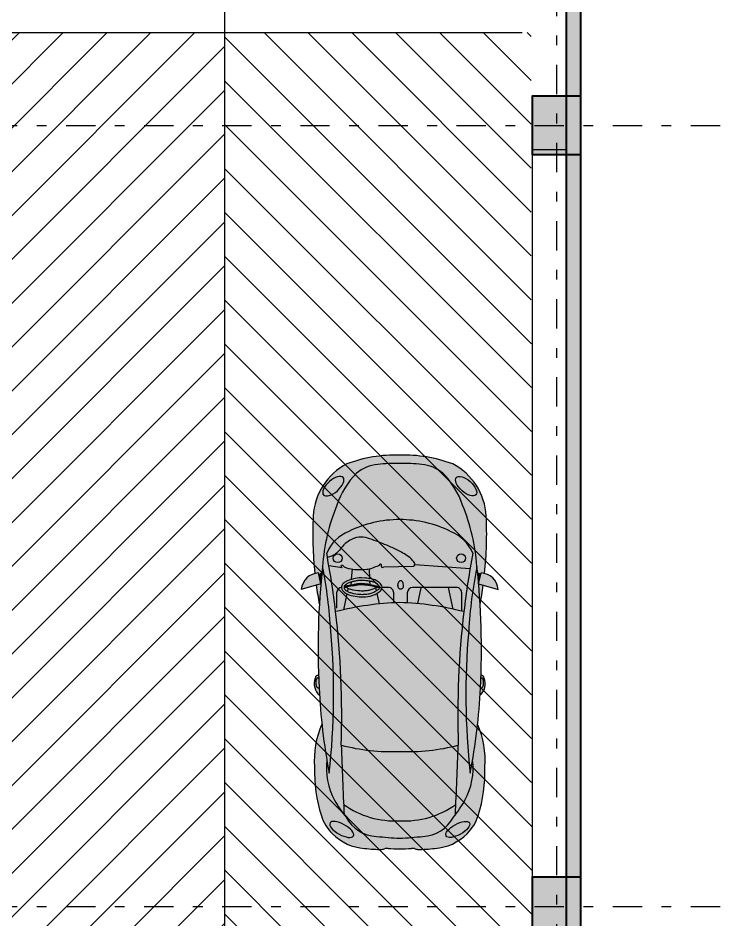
# Model space of a CAD drawing. Header units: millimetres. Extents: x 3781 to 4924, y 1639 to 1721.
# Drawn here: x 4258.55 to 4265.7, y 1686.17 to 1695.4 of the extents above; entities that cross this region are included whole.
import ezdxf

# ---------------------------------------------------------------- set-up
doc = ezdxf.new("R2010")
doc.units = ezdxf.units.MM
doc.linetypes.add('CENTER', pattern=[0.7, 0.3, -0.2, 0, -0.2])
for name, color, linetype in [('1amobla', 2, 'Continuous'), ('@F1', 1, 'Continuous'), ('_AUTOMOBILES', 1, 'Continuous'), ('_H-lleno', 255, 'Continuous'), ('AREA PARQUEO', 51, 'Continuous'), ('EJE-ESTRUCTURA', 1, 'CENTER'), ('HACHTCOLUMNA', 250, 'Continuous'), ('JCA_HATCH 254', 252, 'Continuous')]:
    doc.layers.add(name, color=color, linetype=linetype)
for name, color, linetype, lineweight in [('Estructura', 6, 'Continuous', 40), ('Muro', 4, 'Continuous', 40), ('Piso', 251, 'Continuous', 30), ('Vidrio', 2, 'Continuous', 30)]:
    doc.layers.add(name, color=color, linetype=linetype, lineweight=lineweight)

# ---------------------------------------------------------------- blocks, each defined once
blk = doc.blocks.new('WVG&%SOL')
at = {"layer": '_H-lleno'}
for points in [[(2.702086492993894, 2.045514725111289), (2.759095564346709, 1.842661534483658), (2.873100209020808, 1.867661469278831, 0.3767452663805549)], [(1.6803222246675, 1.861073917262842, 0.0032374094922651), (1.599861843043524, 1.856807194332604, -0.3022014224707749), (1.779676953235554, 1.90181265034335, -0.3823630885886254), (1.809888535686718, 1.866815864780351, 0.0041875893993844)], [(2.745677108597502, 1.890407910585405, 0.012661824760933), (2.54567545698874, 1.858263859191723, -0.0069095832483488), (2.759095564346705, 1.842661534483683)], [(4.01033382518363, 1.022757277062477, 0.0384341650213628), (3.999100788954208, 1.252076915600939, 0.165050937309413), (3.909238933606277, 1.470954274146369, 0.1160275156920058), (3.577873031346101, 1.675801034163352, 0.0795331153242121), (2.939400012368492, 1.824844700356659, -0.0349143717976877), (2.267012605504048, 1.739211841636542, -0.0502716917365008), (0.7936949487919014, 1.755679738234384, -0.0056037282013258), (0.9309326479255396, 1.780499668938676, 0.1564828559446172), (0.5116374171154014, 1.700255952337485, 0.0409944675196759), (0.3603930924722375, 1.60084469877935, -0.0027242034924582), (1.083324526110799, 1.630913886351663, 0.0376225017065737), (2.470532429844713, 1.689483845499822, 0.0156139737951068), (3.079153332555627, 1.781995288761659, -0.1952331394635058), (3.304473105559843, 1.551606081793259, -0.1149000738005668), (3.427297995927476, 1.022757277062084, -0.1149000738004035), (3.304473105559845, 0.4939084723316793, -0.1952331394635143), (3.079153332555618, 0.2635192653632726, 0.015613973795132), (2.470532429843723, 0.3560307086252319, 0.0376225017065218), (1.083324526111713, 0.4146006677732661, -0.0027242034924618), (0.3603930924722016, 0.4446698553456133, 0.0409944675196806), (0.5116374171153834, 0.3452586017874669, 0.156482855944626), (0.9309326479255418, 0.2650148851862605, -0.005603728201326001), (0.7936949487918983, 0.2898348158905533, -0.0502716917365034), (2.267012605504123, 0.3063027124883879, -0.0349143717976864), (2.939400012368538, 0.2206698537682641, 0.0795331153242067), (3.577873031346101, 0.3697135199615733, 0.1160275156920097), (3.909238933606283, 0.5745602799785705, 0.1650509373094237), (3.999100788954212, 0.7934376385240189, 0.0384341650213627)], [(2.939400012368531, 1.824844700356671, 0.040737158263194), (1.680322224667395, 1.861073917262839, 0.0359210650891952), (0.7936949487919434, 1.75567973823439, 0.0502716917365014), (2.267012605504104, 1.739211841636543, 0.0349143717976868)], [(2.267012605504123, 0.306302712488387, 0.0502716917365044), (0.7936949487918739, 0.2898348158905497, 0.0359210650891965), (1.68032222466736, 0.1844406368620959, 0.0407371582631928), (2.939400012368459, 0.2206698537682685, 0.034914371797682)], [(1.680322224726555, 0.184440636859341, -0.0032374094946405), (1.599861843043524, 0.1887073597923304, 0.3022014224708533), (1.7796769532356, 0.143701903781602, 0.3823630885881546), (1.809888535686718, 0.178698689344581, -0.0041875893974788), (1.680322224726434, 0.1844406368589815, 0.3706058346611895), (1.690465869189984, 0.159302323310371, 0.1335624853119722), (1.727488264576985, 0.151725056056458, 0.0823043625920961), (1.774323937635299, 0.1570735927313215, 0.7207659377336217), (1.775243965634355, 0.1780664092836914, -0.7207659377333254), (1.774323937635285, 0.1570735927313247, -0.0823043625920088), (1.727488264577024, 0.1517250560564605, -0.1314943697917713), (1.690989454332909, 0.1590407139474725, -0.3786291950438628)], [(2.759095564346703, 0.2028530196412506, -0.0069095832483483), (2.545675456988759, 0.1872506949332089, 0.0126618247609321), (2.745677108597502, 0.1551066435395296)], [(2.873100209020808, 0.1778530848461012), (2.759095564346709, 0.2028530196412777), (2.702086492993894, -1.709863549e-07, 0.3767452663805551)]]:
    blk.add_hatch(color=256, dxfattribs=at).paths.add_polyline_path(points)
h = blk.add_hatch(color=256, dxfattribs=at)
h.paths.add_polyline_path([(0.3505129329212845, 1.837546172725233, 0.1214502556362919), (0.1624329010585682, 1.722218220449743, 0.1826030026017416), (0.0106858345010308, 1.38904904355948, 0.0293254781624102), (-3.317855668e-07, 1.207514680959979, 0.0838081992157284), (0.0112782769610322, 1.175461784291215, -0.0151428676531554), (0.0107921703272201, 1.144340121078527, 0.0333295451190012), (0.0064113679945336, 1.022757277062477, 0.0333295451190097), (0.0107921703272201, 0.9011744330464044, -0.0151428676531547), (0.0112782769610322, 0.8700527698337165, 0.0838081992157297), (-3.317855674e-07, 0.8379998731649525, 0.0293254781624134), (0.0106858345010212, 0.6564655105654306, 0.1826030026017317), (0.1624329010585738, 0.3232963336751964, 0.1214502556362958), (0.3505129329212974, 0.2079683813997049, 0.0849601022361763), (0.8549116659440255, 0.1374900725882746, 0.1240377061407456), (1.301299646021325, 0.2137051133444468, -0.0150265645907047), (0.9309326479255376, 0.2650148851862602, -0.1564828559445989), (0.5116374171154475, 0.3452586017874479, -0.0481945616863861), (0.3356399395656161, 0.4645967411504069, -0.2593833747098837), (0.1345004660198451, 0.7817862878877859, -0.003945232364233), (0.1156428004971843, 1.022757277062487, -0.0039452323642322), (0.1345004660198445, 1.263728266237139, -0.2593833747098906), (0.335639939565617, 1.58091781297453, -0.0481945616863857), (0.5116374171154461, 1.700255952337485, -0.1564828559446), (0.9309326479255392, 1.780499668938676, -0.0150265645907046), (1.301299646021325, 1.831809440780489, 0.124037706140748), (0.8549116659440178, 1.908024481536668, 0.0849601022361774)])
edge = h.paths.add_edge_path(flags=16)
edge.add_ellipse((0.2078656255408473, 1.625952208879064), major_axis=(0.066841598158674, 0.1214668025330273), ratio=0.4059207576363911, start_angle=1.1368683772161603e-13, end_angle=360, ccw=False)
h.paths.add_polyline_path([(1.083324526110799, 1.630913886351663, 0.0376225017065737), (2.470532429844713, 1.689483845499822, 0.0156139737951068), (3.079153332555627, 1.781995288761659, -0.1952331394635058), (3.304473105559843, 1.551606081793259, -0.1149000738005668), (3.427297995927476, 1.022757277062084, -0.1149000738004035), (3.304473105559845, 0.4939084723316793, -0.1952331394635143), (3.079153332555618, 0.2635192653632726, 0.015613973795132), (2.470532429843723, 0.3560307086252319, 0.0376225017065218), (1.083324526111713, 0.4146006677732661, -0.0023211393229082), (0.4673339389503891, 0.4397244134786, -0.1692279362367376), (0.2976231289253435, 1.022757277062469, -0.1692279362367463), (0.4673339389504103, 1.605790140646365, -0.0023211393229047)])
h = blk.add_hatch(color=256, dxfattribs=at)
h.paths.add_polyline_path([(0.3505129329212845, 1.837546172725233, 0.1214502556362919), (0.1624329010585682, 1.722218220449743, 0.1826030026017416), (0.0106858345010308, 1.38904904355948, 0.0293254781624102), (-3.317855668e-07, 1.207514680959979, 0.0838081992157284), (0.0112782769610322, 1.175461784291215, -0.0151428676531554), (0.0107921703272201, 1.144340121078527, 0.0333295451190012), (0.0064113679945336, 1.022757277062477, 0.0333295451190097), (0.0107921703272201, 0.9011744330464044, -0.0151428676531547), (0.0112782769610322, 0.8700527698337165, 0.0838081992157297), (-3.317855674e-07, 0.8379998731649525, 0.0293254781624134), (0.0106858345010212, 0.6564655105654306, 0.1826030026017317), (0.1624329010585738, 0.3232963336751964, 0.1214502556362958), (0.3505129329212974, 0.2079683813997049, 0.0849601022361763), (0.8549116659440255, 0.1374900725882746, 0.1240377061407456), (1.301299646021325, 0.2137051133444468, -0.0150265645907047), (0.9309326479255376, 0.2650148851862602, -0.1564828559445989), (0.5116374171154475, 0.3452586017874479, -0.0481945616863861), (0.3356399395656161, 0.4645967411504069, -0.2593833747098837), (0.1345004660198451, 0.7817862878877859, -0.003945232364233), (0.1156428004971843, 1.022757277062487, -0.0039452323642322), (0.1345004660198445, 1.263728266237139, -0.2593833747098906), (0.335639939565617, 1.58091781297453, -0.0481945616863857), (0.5116374171154461, 1.700255952337485, -0.1564828559446), (0.9309326479255392, 1.780499668938676, -0.0150265645907046), (1.301299646021325, 1.831809440780489, 0.124037706140748), (0.8549116659440178, 1.908024481536668, 0.0849601022361774)])
edge = h.paths.add_edge_path(flags=16)
edge.add_ellipse((0.2078656255408473, 1.625952208879064), major_axis=(0.066841598158674, 0.1214668025330273), ratio=0.4059207576363911, start_angle=1.1368683772161603e-13, end_angle=360, ccw=False)
h.paths.add_polyline_path([(2.470532429834093, 1.689483845498569, -0.0376225017062656), (1.083324526111471, 1.630913886351675, 0.0721772550302114), (1.017326202358824, 1.022757277062469, 0.0721772550302122), (1.083324526111493, 0.4146006677732594, -0.0376225017062634), (2.470532429834034, 0.3560307086263741, 0.0558373516282017), (2.564884064109016, 1.022757277062392, 0.05583735162821401)])
h.paths.add_polyline_path([(2.768072608461951, 0.9886548465513972), (2.749277059202851, 0.9848957366995768, -1.500000000000025), (2.749277059202852, 1.041282384476877), (2.768072608461951, 1.037523274625058, -1)], flags=16)
edge = h.paths.add_edge_path()
edge.add_line((2.721536067137268, 0.8898108754323995), (2.721536067137268, 0.4327653729620524))
edge.add_arc((2.667104662137288, 0.4327653729620834), 0.0544314049999812, 269.99999999996726, 359.9999999999674, ccw=False)
edge.add_line((2.667104662137254, 0.3783339679621021), (2.476187871865554, 0.3783339679621021))
edge.add_arc((-0.4581126972598695, 1.110516507965362), 3.024270342058628, 345.5534359073388, 345.9893520939851, ccw=False)
edge.add_arc((1.29397563786959, -9.432660398862936), 9.859145981400136, 80.53726297998958, 83.14618354670432, ccw=False)
edge.add_line((2.914879660271715, 0.2923295565415973), (2.955993520352512, 0.8659875988347174))
edge.add_spline(control_points=[(2.955993520352512, 0.8659875988347181), (2.948850400740052, 0.8680699690243955), (2.941751087158123, 0.8738013598776813), (2.938919453348861, 0.880856495981525)], knot_values=[0, 3.439e-13, 3.439e-13, 3.439e-13, 0.5272875804596971, 0.5272875804596971, 0.5272875804596971, 0.5272875804596971], degree=3, periodic=0)
edge.add_line((2.938919453348861, 0.880856495981525), (2.931601996061571, 1.193103545928487))
edge.add_spline(control_points=[(2.931601996061571, 1.193103545928487), (2.93144078085937, 1.199982844204379), (2.925794803865078, 1.216025766180431), (2.939081487718523, 1.213109144852843), (2.946804696742436, 1.215731353417127), (2.956139896533896, 1.214817205135369), (2.963007013957564, 1.218227663202879), (2.968990946518095, 1.224085290548684), (2.95097971077368, 1.231674549781674), (2.942275359126429, 1.267619727511178), (2.918761644734113, 1.311566334998647), (2.906185869734882, 1.385328879894635), (2.906046590671627, 1.450409045045709), (2.910393015820416, 1.500460337655663), (2.912225723109506, 1.51425945565519)], knot_values=[0.1412976755397397, 0.1412976755397397, 0.1412976755397397, 0.1412976755397397, 0.159943441569071, 0.1659308883017319, 0.172000704574314, 0.1830228140850743, 0.1897156218089634, 0.1947018747006395, 0.1996895453789824, 0.2306668728388395, 0.293381076211592, 0.3340480560820084, 0.4317638870284336, 0.4694463160207903, 0.4694463160207903, 0.4694463160207903, 0.4694463160207903], degree=3, periodic=0)
edge.add_line((2.914815989105436, 1.337693882500814), (2.813637932319977, 1.333112635966797))
edge.add_spline(control_points=[(2.721388939666713, 1.627928929647909), (2.727178712371816, 1.627651770986975), (2.739233910828099, 1.624800961505389), (2.758054322533162, 1.618130796359334), (2.773611423462779, 1.595254397973495), (2.800807992143929, 1.55643174132822), (2.817188927749391, 1.46951959493309), (2.827132151927969, 1.435203795041219), (2.812272280248447, 1.326015902617337), (2.814747359208201, 1.339846478143104), (2.817326293372939, 1.3542573896016), (2.804549560243644, 1.275199298246949), (2.786179375294529, 1.253220930791989), (2.758123337195891, 1.21429533132211), (2.733582787575711, 1.206372969161803), (2.723279958267059, 1.206131464670204), (2.721536067137268, 1.206175400270458)], knot_values=[0.6101551947584781, 0.6101551947584781, 0.6101551947584781, 0.6101551947584781, 0.6262474253611316, 0.6436722375040645, 0.6634685700176949, 0.6988790869095391, 0.7758465355839687, 0.8696393944446255, 0.9077310157190256, 0.9077310157190256, 0.9077310157190256, 0.9474209751479244, 0.9973650194286854, 1.038980996775159, 1.062017231419319, 1.066710329626935, 1.066710329626935, 1.066710329626935, 1.066710329626935], degree=3, periodic=0)
edge.add_line((2.721536067137268, 1.206175400270458), (2.721536067137268, 1.139709512502866))
edge.add_arc((2.667104662137254, 1.139709512502866), 0.0544314050000122, 270, 359.9999999999998, ccw=False)
edge.add_line((2.667104662137254, 1.085278107502853), (2.562421527843048, 1.085278107502914))
edge.add_arc((-0.4581126972598595, 0.93499804615951), 3.024270342058627, 1.6628604337769843, 2.8482773507855086, ccw=False)
edge.add_arc((-0.4581126972598626, 1.110516507965382), 3.024270342058628, 356.8482918055965, 358.3371395662244, ccw=False)
edge.add_line((2.561583311134643, 0.9442422804324424), (2.667104662137254, 0.9442422804324424))
edge.add_arc((2.667104662137226, 0.8898108754323995), 0.0544314050000429, 0, 89.99999999996771, ccw=False)
h = blk.add_hatch(color=256, dxfattribs=at)
h.paths.add_polyline_path([(0.3505129329212845, 1.837546172725233, 0.1214502556362919), (0.1624329010585682, 1.722218220449743, 0.1826030026017416), (0.0106858345010308, 1.38904904355948, 0.0293254781624102), (-3.317855668e-07, 1.207514680959979, 0.0838081992157284), (0.0112782769610322, 1.175461784291215, -0.0151428676531554), (0.0107921703272201, 1.144340121078527, 0.0333295451190012), (0.0064113679945336, 1.022757277062477, 0.0333295451190097), (0.0107921703272201, 0.9011744330464044, -0.0151428676531547), (0.0112782769610322, 0.8700527698337165, 0.0838081992157297), (-3.317855674e-07, 0.8379998731649525, 0.0293254781624134), (0.0106858345010212, 0.6564655105654306, 0.1826030026017317), (0.1624329010585738, 0.3232963336751964, 0.1214502556362958), (0.3505129329212974, 0.2079683813997049, 0.0849601022361763), (0.8549116659440255, 0.1374900725882746, 0.1240377061407456), (1.301299646021325, 0.2137051133444468, -0.0150265645907047), (0.9309326479255376, 0.2650148851862602, -0.1564828559445989), (0.5116374171154475, 0.3452586017874479, -0.0481945616863861), (0.3356399395656161, 0.4645967411504069, -0.2593833747098837), (0.1345004660198451, 0.7817862878877859, -0.003945232364233), (0.1156428004971843, 1.022757277062487, -0.0039452323642322), (0.1345004660198445, 1.263728266237139, -0.2593833747098906), (0.335639939565617, 1.58091781297453, -0.0481945616863857), (0.5116374171154461, 1.700255952337485, -0.1564828559446), (0.9309326479255392, 1.780499668938676, -0.0150265645907046), (1.301299646021325, 1.831809440780489, 0.124037706140748), (0.8549116659440178, 1.908024481536668, 0.0849601022361774)])
edge = h.paths.add_edge_path(flags=16)
edge.add_ellipse((0.2078656255408473, 1.625952208879064), major_axis=(0.066841598158674, 0.1214668025330273), ratio=0.4059207576363911, start_angle=1.1368683772161603e-13, end_angle=360, ccw=False)
h.paths.add_polyline_path([(0.2976231289253435, 1.022757277062469, -0.1692279362367463), (0.4673339389504103, 1.605790140646365, 0.0004030616208917), (0.360393092472258, 1.600844698779367, 0.0071858969154749), (0.3356399395656451, 1.580917812974553, 0.2593833747091868), (0.1345004660199055, 1.263728266238199, 0.0039452323642501), (0.1156428004971826, 1.022757277062448, 0.0039452323642492), (0.1345004660199347, 0.7817862878867591, 0.2593833747091815), (0.3356399395656428, 0.4645967411503922, 0.0071858969154681), (0.3603930924722314, 0.4446698553455965, 0.0004030616208918), (0.4673339389503996, 0.4397244134785855, -0.1692279362367426)], flags=17)
h = blk.add_hatch(color=256, dxfattribs=at)
h.paths.add_polyline_path([(4.005323287475909, 0.4723124110232929, 0.09828896125084), (4.096745121982224, 1.022757277062457, 0.0982889612508428), (4.005323287475911, 1.573202143101634, 0.2652633872986738), (3.464371681163126, 1.92204625161635, 0.0373627824232311), (2.867611409818052, 1.904947941222435, -0.0505232249280079), (2.873100209020808, 1.867661469278831), (2.857631979205278, 1.864269460664704), (2.872740816056251, 1.831928189850454, -0.0021644060712772), (2.939400012368579, 1.824844700356655, -0.0795331153242196), (3.577873031346241, 1.675801034163304, -0.1160275156919633), (3.909238933606281, 1.470954274146368, -0.1650509373094318), (3.999100788954212, 1.252076915600909, -0.038434165021358), (4.01033382518363, 1.022757277062474, -0.0384341650213604), (3.999100788954215, 0.7934376385240295, -0.1650509373094316), (3.909238933606283, 0.5745602799785701, -0.1160275156919637), (3.577873031346243, 0.3697135199616311, -0.0795331153242276), (2.939400012368516, 0.2206698537682747, -0.0021644060712753), (2.872740816056247, 0.2135863642744802), (2.857631979205278, 0.1812450934602287), (2.873100209020808, 0.1778530848461012, -0.0505232249280064), (2.867611409818043, 0.1405666129025028, 0.0373627824232379), (3.464371681163232, 0.1234683025085872, 0.265263387298629)])
edge = h.paths.add_edge_path(flags=0)
edge.add_ellipse((3.774871243889168, 0.3330389292797969), major_axis=(0.0903418497259956, 0.1020252884452639), ratio=0.4637539022052292, start_angle=0, end_angle=359.9999999999999)
edge = h.paths.add_edge_path(flags=0)
edge.add_ellipse((3.774871243889168, 1.712475624845138), major_axis=(-0.09034184972599528, 0.102025288445264), ratio=0.4637539022052291, start_angle=1.1368683772161603e-13, end_angle=360, ccw=False)
edge = h.paths.add_edge_path(flags=16)
edge.add_ellipse((3.774871243889168, 0.3330389292797969), major_axis=(0.0903418497259956, 0.1020252884452639), ratio=0.4637539022052292, start_angle=0, end_angle=359.9999999999999)
edge = h.paths.add_edge_path(flags=16)
edge.add_ellipse((3.774871243889168, 1.712475624845138), major_axis=(-0.09034184972599528, 0.102025288445264), ratio=0.4637539022052291, start_angle=1.1368683772161603e-13, end_angle=360, ccw=False)
for points in [[(2.857631979205276, 1.864269460664704), (2.759095564346792, 1.842661534483674, -0.0036857332670297), (2.872740816056252, 1.831928189850453)], [(2.872740816056247, 0.2135863642744802, -0.0036857332670294), (2.759095564346798, 0.2028530196412586), (2.857631979205278, 0.1812450934602287)]]:
    blk.add_hatch(color=256, dxfattribs=at).paths.add_polyline_path(points, flags=17)
h = blk.add_hatch(color=256, dxfattribs=at)
edge = h.paths.add_edge_path()
edge.add_ellipse((3.774871243889168, 1.712475624845138), major_axis=(0.09034184972599638, -0.1020252884452629), ratio=0.4637539022052322, start_angle=1.1368683772161603e-13, end_angle=360, ccw=False)
h = blk.add_hatch(color=256, dxfattribs=at)
edge = h.paths.add_edge_path()
edge.add_ellipse((0.2078656255408473, 1.625952208879064), major_axis=(0.06684159815867363, 0.1214668025330274), ratio=0.4059207576363927, start_angle=1.1368683772161603e-13, end_angle=360, ccw=False)
h = blk.add_hatch(color=256, dxfattribs=at)
edge = h.paths.add_edge_path()
edge.add_ellipse((3.774871243889168, 0.3330389292797969), major_axis=(0.09034184972599638, 0.1020252884452629), ratio=0.4637539022052322, start_angle=0, end_angle=359.9999999999999)
at = {"layer": '@F1', "linetype": 'Continuous'}
for p, q in [((2.759095564346709, 1.842661534483658), (2.702086492993894, 2.045514725111289)), ((2.759095564346709, 1.842661534483658), (2.873100209020808, 1.867661469278831)), ((2.85763197920528, 1.864269460664699), (2.872740816056242, 1.831928189850475)), ((2.924613875571048, 1.62160268166327), (2.946328947132597, 1.758479071741073)), ((2.655409697086569, 1.572527950748767), (2.490580753017126, 1.606874551291995)), ((2.738621238463831, 1.51425945565519), (2.721536067137268, 1.601242056124186)), ((2.750637179280288, 1.515259909608938), (2.733552007953726, 1.602242510077933)), ((2.712165089482112, 1.560701418689793), (2.682081878525329, 1.566970075178639)), ((2.745190229401019, 1.34139965691911), (2.721536067137268, 1.232817644885062)), ((2.757206170217475, 1.342400110872856), (2.733552007953724, 1.233818098838807)), ((2.660674585385628, 1.261333766764224), (2.551049557928664, 1.236914630341509)), ((2.721536067137268, 1.274890751517228), (2.687894527586973, 1.267397049004167)), ((2.737529840915912, 1.043631828134266), (2.768072608461951, 1.037523274625058)), ((2.667104662137254, 0.9442422804324424), (2.561583311134658, 0.9442422804324424)), ((2.737529840915912, 0.9825462930421894), (2.768072608461951, 0.9886548465513972)), ((2.721536067137268, 0.4327653729620524), (2.721536067137268, 0.8898108754323995)), ((2.71958373924697, 0.8034138146151001), (2.553849794808101, 0.8379489966380903)), ((2.721536067137268, 0.5191490252098303), (2.497381804951102, 0.4692183329670801)), ((2.476187871865554, 0.3783339679621021), (2.667104662137254, 0.3783339679621021)), ((2.759095564346709, 0.2028530196412777), (2.702086492993894, -1.709863549e-07)), ((2.759095564346709, 0.2028530196412777), (2.873100209020808, 0.1778530848461012)), ((2.85763197920528, 0.1812450934602349), (2.872740816056242, 0.2135863642744606))]:
    blk.add_line(p, q, dxfattribs=at)
at = {"layer": '@F1'}
for p, q in [((2.748201860678503, 1.527658400727628), (2.781999328101038, 1.524897519457853)), ((2.80885563227971, 1.522703654862753), (2.914770881208571, 1.514051544238738)), ((2.754600594315312, 1.330439481246254), (2.788140780056469, 1.331958149073634)), ((2.814359158603125, 1.333145292409458), (2.913604738887495, 1.337639038238737)), ((2.938919453348861, 0.880856495981525), (2.931601996061571, 1.193103545928487)), ((2.914879660271715, 0.2923295565415966), (2.955993520352513, 0.8659875988347238))]:
    blk.add_line(p, q, dxfattribs=at)
at = {"layer": '@F1', "linetype": 'Continuous'}
for points in [[(2.721536067137268, 1.623929546772663, 0.4142135623731054), (2.667104662137254, 1.678360951772674), (2.506668755929183, 1.678360951772674)], [(2.562421527843048, 1.085278107502914), (2.667104662137254, 1.085278107502853, 0.4142135623730951), (2.721536067137268, 1.139709512502866), (2.721536067137268, 1.206175400270456)]]:
    blk.add_lwpolyline(points, format="xyb", dxfattribs=at)
for points in [[(2.721536067137268, 1.577855384203771), (2.721536067137268, 1.601242056124186)], [(2.721536067137268, 1.232817644885062), (2.721536067137268, 1.274890751517228)]]:
    blk.add_lwpolyline(points, dxfattribs=at)
for centre, radius, start, end in [((2.686325125076391, 1.859214250700948), 0.1869660062261292, 2.589533755519155, 85.1641855640126), ((0.8086018261164424, 0.3992764113620244), 1.509458624978023, 88.24190292512162, 107.6666762675214), ((0.9268563951333396, 0.9840570131896348), 0.9267642238572608, 66.16946119325618, 94.45235237169712), ((1.72360056024488, 1.744140663294269), 0.1673469968384531, 70.42195719825523, 137.6815237436917), ((1.700022526342063, 1.867740287696803), 0.0207976531961701, 117.3552684382402, 198.6952669759188), ((1.722907057853159, 1.821939171996024), 0.0719962277606538, 86.35173575326483, 116.7819081018536), ((1.734769940528543, 1.74981528412514), 0.1441582362727304, 74.07498813788688, 92.89533867810499), ((1.769975858088379, 1.876757296489654), 0.0124665079848439, 295.4096688279063, 69.58723397435959), ((1.775246207850166, 1.867449003306711), 0.0346481131135409, 358.9529535284407, 82.6529894910573), ((3.280239203385356, -2.07394153085376), 4.000227884386463, 97.67957515785854, 100.5812965736907), ((3.280239203385356, -2.07394153085376), 4.000227884386463, 87.36171276529078, 95.92065232304788), ((3.429209931857476, 1.2736728795116), 0.6493260954780145, 27.47056133497527, 86.89584819391283), ((0.4903687729554312, 1.398438329991573), 0.4608420049668439, 107.6666762675188, 135.3653693561081), ((0.846344735597997, 1.086906868762952), 0.6987317706871023, 83.04676378892152, 118.621493345549), ((1.969574465849279, -4.354324905786397), 6.222125793375655, 92.66450861099777, 100.893472188839), ((2.087894887435499, -5.871056478486298), 7.742864840115937, 83.68624793310245, 93.01735987282436), ((1.990790370185816, 6.590705350489286), 4.859350572836302, 273.2586492703647, 281.2571816178849), ((1.293975637869617, 11.47817495298787), 9.85914598140013, 276.8538176607145, 280.4319848905473), ((2.793104373928068, -0.2439230038393847), 2.073933997925506, 67.76562765794729, 85.95498713173922), ((2.90804006269, 1.389271611677071), 0.4283825832908561, 22.2684979986784, 66.45680607473984), ((0.5274886338068621, 1.354805562302904), 0.5179360475762551, 134.815635167927, 176.2091088717316), ((1.041244413395943, 0.7297544189500698), 1.105602458760206, 118.621493345549, 129.6583334048435), ((1.61204129180186, 9.055705041956408), 7.345751164591652, 263.6037414587725, 275.115473399672), ((1.388284358819452, 10.86509164163473), 9.239212050587954, 268.1084874447007, 276.7268649266721), ((-0.4581126972598615, 0.934998046159544), 3.024270342058627, 1.662860433777481, 14.44656409266167), ((1.219125139088615, 1.070740313168869), 0.9227504139738654, 144.5605403628822, 182.9807257851344), ((3.481285968786068, -64.72700501838771), 66.40123207026, 92.06958436159584, 92.69392426774105), ((3.145820624603957, 1.09942840976555), 2.129874871469829, 165.5498037632233, 182.0629764181551), ((3.308122557512878, 0.8690082527289114), 0.8506937817499132, 45.03952108032475, 71.51268578144848), ((0.5202167724166993, 1.241502985832014), 0.3863560949558305, 118.5377449469718, 176.7022180976229), ((2.230405582603056, 1.023466981854693), 1.196892623736331, 359.9660261155683, 26.18420898139471), ((2.664491999407831, 1.067692827867992), 1.432957853829026, 358.2029900219476, 20.65703854807152), ((3.631671325094782, 1.229111233814065), 0.3681464836881703, 3.576542563144489, 41.06544742704087), ((1.551594145859409, 1.207260530067302), 1.551594498459909, 173.2716360674069, 179.9906103641296), ((15.39459293445959, -0.0517040822242609), 15.31668320520831, 175.0732361503276, 175.9774121139033), ((2.515281470024229, 1.064458291645144), 1.495633818581574, 358.4022815030243, 7.206409879795673), ((0.1005812436723179, 1.22489603161932), 0.1020723501852145, 189.8043674702311, 208.9670106610673), ((0.9195636667597682, 1.050725449719117), 0.913580505167434, 174.1185732446133, 181.754315745308), ((-0.502647645537913, 1.167924452222109), 0.513981191476023, 357.3700258020823, 0.8402501950359708), ((2.737529840915912, 1.013089060588227), 0.0305427675460385, 67.3801350519594, 292.6198649480405), ((2.768072608461951, 1.013089060588227), 0.0244342140368308, 270, 89.99999999999999), ((0.9195636667597682, 0.9947891044058176), 0.913580505167434, 178.2456842546919, 185.8814267553865), ((15.39459293445959, 2.097218636349193), 15.31668320520831, 184.0225878860967, 184.9267638496723), ((1.219125139088615, 0.9747742409560648), 0.9227504139738654, 177.0192742148656, 215.4394596371168), ((3.145820624603957, 0.9460861443593838), 2.129874871469829, 177.9370235818448, 194.4501962367765), ((-0.4581126972598615, 1.110516507965392), 3.024270342058627, 345.5534359073383, 358.3371395662226), ((2.667104662137226, 0.8898108754323995), 0.054431405000043, 0, 89.99999999996746), ((2.230405582603056, 1.022047572270242), 1.196892623736331, 333.8157910186053, 0.0339738844316693), ((2.515281470024229, 0.9810562624797916), 1.495633818581574, 352.7935901202043, 1.59771849697561), ((2.664491999407831, 0.9778217262569424), 1.432957853829026, 339.3429614519284, 1.797009978052375), ((0.1005812436723179, 0.8206185225056167), 0.1020723501852145, 151.0329893389326, 170.1956325297687), ((-0.502647645537913, 0.8775901019028278), 0.513981191476023, 359.159749804964, 2.62997419791772), ((1.551594145859409, 0.8382540240576329), 1.551594498459909, 180.0093896358703, 186.728363932593), ((0.5202167724166993, 0.8040115682929198), 0.3863560949558305, 183.297781902377, 241.462255053028), ((3.631671325094782, 0.816403320310869), 0.3681464836881703, 318.9345525729591, 356.4234574368555), ((0.5274886338068621, 0.6907089918220317), 0.5179360475762551, 183.7908911282681, 225.184364832073), ((3.308122557512878, 1.176506301396024), 0.8506937817499132, 288.4873142185515, 314.9604789196752), ((2.90804006269, 0.6562429424478646), 0.4283825832908561, 293.5431939252601, 337.7315020013216), ((3.429209931857476, 0.7718416746133357), 0.6493260954780145, 273.1041518060871, 332.5294386650247), ((1.041244413395943, 1.315760135174866), 1.105602458760206, 230.3416665951565, 241.3785066544509), ((3.481285968786082, 66.77251957251268), 66.40123207026, 267.3060757322589, 267.9304156384041), ((1.388284358819452, -8.819577087509794), 9.239212050587954, 83.27313507332791, 91.89151255529923), ((2.667104662137288, 0.4327653729620834), 0.0544314049999811, 269.9999999999674, 359.9999999999675), ((0.4903687729554312, 0.6470762241333639), 0.4608420049668439, 224.6346306438918, 252.3333237324811), ((0.846344735597997, 0.9586076853619836), 0.6987317706871023, 241.3785066544509, 276.9532362110784), ((1.61204129180186, -7.010190487831472), 7.345751164591652, 84.884526600328, 96.39625854122735), ((1.969574465849279, 6.399839459911332), 6.222125793375655, 259.1065278111609, 267.3354913890022), ((1.990790370185813, -4.545190796364347), 4.859350572836302, 78.74281838211492, 86.7413507296353), ((1.293975637869615, -9.432660398862936), 9.85914598140013, 79.5680151094527, 83.14618233928547), ((2.793104373928068, 2.28943755796432), 2.073933997925506, 274.0450128682607, 292.2343723420527), ((0.8086018261164426, 1.646238142762912), 1.509458624978023, 252.3333237324786, 271.7580970748784), ((0.9268563951333396, 1.061457540935299), 0.9267642238572608, 265.5476476283029, 293.8305388067438), ((1.72360056024488, 0.3013738908306641), 0.1673469968384531, 222.3184762563082, 289.5780428017447), ((2.087894887435501, 7.916571032611233), 7.742864840115937, 266.9826401271756, 276.3137520668975), ((1.700022526342063, 0.1777742664281307), 0.0207976531961701, 161.3047330240811, 242.6447315617597), ((1.722907057853159, 0.2235753821289087), 0.0719962277606538, 243.2180918981464, 273.6482642467351), ((1.734769940528543, 0.2956992699997962), 0.1441582362727304, 267.104661321895, 285.9250118621131), ((1.771285251996887, 0.1677233344879544), 0.0110747735820509, 285.9250118621162, 69.04370609350735), ((1.775246207850166, 0.1780655508182228), 0.0346481131135409, 277.3470105089426, 1.047046471559309), ((3.280239203385356, 4.119456084978697), 4.000227884386463, 259.4187034263092, 262.3204248421415), ((2.686325125076391, 0.1863003034239863), 0.1869660062261292, 274.8358144359873, 357.4104662444808), ((3.280239203385356, 4.119456084978697), 4.000227884386463, 264.0793476769521, 272.6382872347093)]:
    blk.add_arc(centre, radius, start, end, dxfattribs=at)
at = {"layer": '@F1', "linetype": 'Continuous', "extrusion": (0, 0, -1)}
blk.add_ellipse((3.774871243889168, 1.712475624845138), major_axis=(0.09034184972599639, -0.1020252884452629), ratio=0.4637539022052322, dxfattribs=at)
at = {"layer": '@F1', "linetype": 'Continuous', "extrusion": (0, 0, -0.9999999999999999)}
blk.add_ellipse((0.2078656255408473, 1.625952208879064), major_axis=(0.0668415981586736, 0.1214668025330272), ratio=0.4059207576363927, dxfattribs=at)
at = {"layer": '@F1'}
for centre in [(3.02568111824549, 1.667163085238833), (3.02568111824549, 0.384421372750722)]:
    blk.add_ellipse(centre, major_axis=(9.928e-13, -0.0467371121746834), ratio=0.983266089403692, start_param=4.712388980363803, end_param=10.99557428754339, dxfattribs=at)
at = {"layer": '@F1', "linetype": 'Continuous'}
for centre, major_axis, ratio in [((0.2078656255408473, 0.4195623452458694), (0.0668415981586736, -0.1214668025330272), 0.4059207576363927), ((3.774871243889168, 0.3330389292797969), (0.09034184972599639, 0.1020252884452629), 0.4637539022052322)]:
    blk.add_ellipse(centre, major_axis=major_axis, ratio=ratio, dxfattribs=at)
at = {"layer": '@F1'}
for points, knots in [([(2.938919453348861, 0.880856495981525), (2.941751087158126, 0.8738013598776767), (2.963932101446291, 0.8558942677425555), (3.011793269709848, 0.8933936260589893), (3.051142385815413, 0.9403483314406628), (3.097682331460928, 1.020431561739403), (3.151822584787455, 1.133656227202884), (3.200851592108306, 1.259717681782274), (3.246368163347626, 1.376419922539064), (3.247067126169513, 1.473959965913173), (3.206493981527525, 1.555357569445694), (3.154316804605164, 1.61741333837786), (3.097864538146081, 1.65582726975911), (3.065536966668076, 1.69639115566034), (3.049198697702431, 1.723312235688688), (3.0345431384891, 1.773888051914429)], [0, 0, 0, 0, 0.5272875804596971, 1.647451295278326, 3.487557988810058, 5.099072907082154, 7.968656938695363, 12.23831327532788, 14.47518702348805, 16.61375652672607, 18.74420214397056, 20.63934285726617, 22.22338886570531, 23.4527314138935, 24.2865286028062, 24.2865286028062, 24.2865286028062, 24.2865286028062]), ([(2.814747359208201, 1.339846478143104), (2.817326293372939, 1.3542573896016), (2.804549560243644, 1.275199298246949), (2.786179375294529, 1.253220930791989), (2.758123337195891, 1.21429533132211), (2.72624047125756, 1.204002668175549), (2.691813091946933, 1.210288768588821), (2.668994504155574, 1.248894173587552), (2.635829421136043, 1.298786619485241), (2.623713364329852, 1.369989286053999), (2.624262745210537, 1.449412060196736), (2.634477327264022, 1.52196126517759), (2.657137501763662, 1.581619856602558), (2.685087338307135, 1.618289928095864), (2.715475185669582, 1.630275255659165), (2.737790556568008, 1.625312502455179), (2.758054322533162, 1.618130796359334), (2.773611423462779, 1.595254397973495), (2.800807992143929, 1.55643174132822), (2.817188927749391, 1.46951959493309), (2.827132151927969, 1.435203795041219), (2.812272280248447, 1.326015902617337), (2.814747359208201, 1.339846478143104)], [0, 0, 0, 0, 0.0396899594288991, 0.0896340037096596, 0.1312499810561335, 0.1542862157002941, 0.1797268199962483, 0.2207266217996366, 0.2680991407440647, 0.3447664897443913, 0.4095645020962066, 0.4843001208430498, 0.5415149886030437, 0.5817686637341171, 0.6060665441749375, 0.6262474253611316, 0.6436722375040645, 0.6634685700176949, 0.6988790869095391, 0.7758465355839687, 0.8696393944446255, 0.9077310157190256, 0.9077310157190256, 0.9077310157190256, 0.9077310157190256]), ([(2.787855754695149, 1.337575953303139), (2.787097512046173, 1.333435624209708), (2.786133080945684, 1.328353283716418), (2.783880024864902, 1.317196096079529), (2.782561954513417, 1.311057609487991), (2.77857465325512, 1.294462349571811), (2.776134856993432, 1.287469683191188), (2.771666492269706, 1.277573879173494), (2.769675963207565, 1.274491069193754), (2.76515881369027, 1.268291766371679), (2.763601842910123, 1.266245893248245), (2.757181463394088, 1.257747805121228), (2.752425142329693, 1.251310525675129), (2.74498974693774, 1.243126926247207), (2.742238666647883, 1.240523697410806), (2.737518502642405, 1.236914433802688), (2.735592125450864, 1.235799945447612), (2.731318785370687, 1.233985291568504), (2.729080853733348, 1.233362277021232), (2.723005488069791, 1.232507602090316), (2.718794775175084, 1.232826556946075), (2.714218862365473, 1.234176298361211), (2.713046856992733, 1.23467159128953), (2.710389816042128, 1.2361181440581), (2.708378141679699, 1.237706680700425), (2.703477785581614, 1.243217659337494), (2.700722642506709, 1.247067363242114), (2.694804638329209, 1.256257366522284), (2.691445161592576, 1.261753504838652), (2.685049714271027, 1.271918735250215), (2.681993743813318, 1.276772480774406), (2.675284005180701, 1.287935884092114), (2.671845171882854, 1.294100280086277), (2.666087599531529, 1.306325253458668), (2.663669261475798, 1.312685850547807), (2.659477961925496, 1.326267900500082), (2.65774537936, 1.333393169210238), (2.653498417187337, 1.355473108869909), (2.65192048505062, 1.371189374465068), (2.650356612087654, 1.402412152543274), (2.650425489976647, 1.417976436571047), (2.652769754235203, 1.464954344377064), (2.656915035057897, 1.496321955029725), (2.668719228703587, 1.536821418206485), (2.672768355317129, 1.547910831486849), (2.680516198010086, 1.564272232809424), (2.683662336135411, 1.570088797097364), (2.690363635112734, 1.58079753370516), (2.693858788690595, 1.585513193655113), (2.700633058291233, 1.592702831146377), (2.70386226902606, 1.595365868889349), (2.710640967580117, 1.59943152812634), (2.714141604211, 1.600721089854308), (2.718211361542413, 1.601400771737258), (2.719274373012772, 1.601443470188514), (2.72277270964062, 1.601140492358715), (2.725011678448193, 1.600743723289633), (2.730203938231483, 1.599438624766917), (2.733322065059806, 1.598522713441542), (2.737776815662251, 1.596966933491108), (2.739317923019938, 1.596230854226869), (2.740613974208616, 1.595447792287465), (2.74073869045321, 1.595355726237588), (2.741666525898823, 1.594510488992589), (2.742335154043328, 1.59381829318084), (2.744489632252944, 1.591215892773709), (2.746194457554751, 1.588818000722205), (2.749980830058118, 1.58330896735811), (2.75179349155668, 1.580680744146718), (2.755164637339548, 1.575736608551324), (2.756778682765956, 1.573336514012408), (2.761370631861268, 1.566282912671313), (2.764092818327104, 1.561781274743418), (2.76877241226286, 1.55281792169799), (2.770845369187903, 1.54811337948562), (2.774758943220865, 1.537842866635024), (2.776551359229499, 1.532384538848391), (2.781464177170108, 1.515584390251649), (2.784108073333036, 1.503843072222096), (2.787858397613836, 1.486205429277279), (2.789212299510674, 1.4797288155342), (2.791659188448667, 1.468363273439229), (2.792705381588543, 1.463422137838259), (2.795160282653158, 1.449289558038286), (2.796103552873619, 1.440374305311879), (2.795826846452456, 1.420633611698318), (2.795562592163711, 1.414350678951176), (2.794664298289412, 1.401304436390397), (2.794119259433711, 1.394917430539182), (2.791974098207138, 1.373557741885333), (2.789712543742576, 1.355455820826866), (2.78835827471468, 1.343559788975833), (2.788173802082456, 1.34188922253912), (2.787981204427846, 1.339751356954917), (2.787931970403758, 1.339200876372623), (2.787875880895298, 1.33812267618153), (2.787864735766341, 1.3378770800081), (2.787855754695149, 1.337575953303139)], [0.4970331518743195, 0.4970331518743195, 0.4970331518743195, 0.4970331518743195, 0.7234440976721923, 0.7234440976721923, 0.9746358111319036, 0.9746358111319036, 1.50964033877237, 1.50964033877237, 2.044644866412839, 2.044644866412839, 2.271060810932449, 2.271060810932449, 2.862376324879863, 2.862376324879863, 3.217653772372462, 3.217653772372462, 3.537253070677372, 3.537253070677372, 3.856852368982283, 3.856852368982283, 4.368613159126637, 4.368613159126637, 4.584626911114892, 4.584626911114892, 4.992689984759342, 4.992689984759342, 5.400753058403798, 5.400753058403798, 5.808816132048253, 5.808816132048253, 6.216879205692706, 6.216879205692706, 6.778715798636853, 6.778715798636853, 7.350370525239848, 7.350370525239848, 7.922025251842843, 7.922025251842843, 9.065334705048837, 9.065334705048837, 10.20864415825482, 10.20864415825482, 12.4952630646668, 12.4952630646668, 13.40989555546501, 13.40989555546501, 13.92908799447, 13.92908799447, 14.44828043347499, 14.44828043347499, 14.90988462109999, 14.90988462109999, 15.37148880872501, 15.37148880872501, 15.62523953239991, 15.62523953239991, 15.87899025607482, 15.87899025607482, 16.12087491770187, 16.12087491770187, 16.36275957932892, 16.36275957932892, 16.516350448465, 16.516350448465, 16.66994131760109, 16.66994131760109, 16.92152084233934, 16.92152084233934, 17.1366760113884, 17.1366760113884, 17.35183118043746, 17.35183118043746, 17.78214151853557, 17.78214151853557, 18.20497447847547, 18.20497447847547, 18.62780743841536, 18.62780743841536, 19.47347335829514, 19.47347335829514, 19.97892280272601, 19.97892280272601, 20.48437224715687, 20.48437224715687, 21.47511887508725, 21.47511887508725, 21.85914421187706, 21.85914421187706, 22.16288355239377, 22.16288355239377, 22.77036223342717, 22.77036223342717, 22.90049326286089, 22.90049326286089, 22.95122122653483, 22.95122122653483, 22.96429810070754, 22.96429810070754, 22.96429810070754, 22.96429810070754]), ([(2.924613875571048, 1.62160268166327), (2.928896362761507, 1.624284741629774), (2.93573745127204, 1.62995480358784), (2.953078129339582, 1.633782598535463), (2.95424499563559, 1.623659150148044), (2.952939921034282, 1.61691050705217), (2.94658389520563, 1.609131523443393), (2.935714644584051, 1.600271072964235), (2.926048724441685, 1.578063075791144), (2.913952799604782, 1.535864797122244), (2.906022306069929, 1.461756377891981), (2.906185869734882, 1.385328879894635), (2.918761644734113, 1.311566334998647), (2.942275359126429, 1.267619727511178), (2.95097971077368, 1.231674549781674), (2.968990946518095, 1.224085290548684), (2.963007013957564, 1.218227663202879), (2.956139896533896, 1.214817205135369), (2.946804696742436, 1.215731353417127), (2.939081487718523, 1.213109144852843), (2.925794803865078, 1.216025766180431), (2.93144078085937, 1.199982844204379), (2.931601996061571, 1.193103545928487)], [0, 0, 0, 0, 0.0138597044917167, 0.027830361258106, 0.0329137449817013, 0.0379971021532664, 0.0465756111326859, 0.0592704458308368, 0.076221421134207, 0.1105990613900078, 0.1789801045320964, 0.2766959354785217, 0.3173629153489381, 0.3800771187216906, 0.4110544461815477, 0.4160421168598905, 0.4210283697515667, 0.4277211774754558, 0.438743286986216, 0.4448131032587983, 0.4508005499914591, 0.4694463160207903, 0.4694463160207903, 0.4694463160207903, 0.4694463160207903]), ([(2.727651332487818, 1.260889144867987), (2.725977593544883, 1.263574847106262), (2.724268304589783, 1.266334102465062), (2.719405166777792, 1.274063806721322), (2.716349196320086, 1.278917552245512), (2.709639457687469, 1.29008095556322), (2.706200624389625, 1.296245351557383), (2.700443052038294, 1.30847032492977), (2.698024713982564, 1.314830922018914), (2.693833414432263, 1.328412971971189), (2.692100831866769, 1.335538240681344), (2.687853869694104, 1.357618180341014), (2.686275937557384, 1.373334445936174), (2.684712064594422, 1.404557224014379), (2.684780942483416, 1.420121508042154), (2.687125206741968, 1.467099415848168), (2.691270487564663, 1.498467026500829), (2.703074681210355, 1.538966489677594), (2.707123807823895, 1.550055902957956), (2.714871650516855, 1.566417304280532), (2.718017788642177, 1.572233868568472), (2.722589072786623, 1.579538822134621), (2.723828885010433, 1.581404642509103), (2.725085281245266, 1.583172593030479)], [5.596291821154248, 5.596291821154248, 5.596291821154248, 5.596291821154248, 5.808816132048253, 5.808816132048253, 6.216879205692706, 6.216879205692706, 6.778715798636853, 6.778715798636853, 7.350370525239848, 7.350370525239848, 7.922025251842843, 7.922025251842843, 9.065334705048837, 9.065334705048837, 10.20864415825482, 10.20864415825482, 12.4952630646668, 12.4952630646668, 13.40989555546501, 13.40989555546501, 13.92908799447, 13.92908799447, 14.11822872262299, 14.11822872262299, 14.11822872262299, 14.11822872262299]), ([(2.738621238463831, 1.51425945565519), (2.740425941901856, 1.507036362668988), (2.742027737328561, 1.4997798531198), (2.744914091899508, 1.486205429277279), (2.746267993796349, 1.4797288155342), (2.748714882734338, 1.468363273439229), (2.749761075874216, 1.463422137838259), (2.752215976938829, 1.449289558038286), (2.753159247159291, 1.440374305311879), (2.752882540738127, 1.420633611698318), (2.752618286449383, 1.414350678951176), (2.751719992575082, 1.401304436390397), (2.751174953719384, 1.394917430539182), (2.749029792492809, 1.373557741885333), (2.746768238028248, 1.355455820826866), (2.745467079246477, 1.344026314582274), (2.745314199631267, 1.34265307825184), (2.745190229401022, 1.34139965691911)], [18.93906658879312, 18.93906658879312, 18.93906658879312, 18.93906658879312, 19.47347335829514, 19.47347335829514, 19.97892280272601, 19.97892280272601, 20.48437224715687, 20.48437224715687, 21.47511887508725, 21.47511887508725, 21.85914421187706, 21.85914421187706, 22.16288355239377, 22.16288355239377, 22.77036223342717, 22.77036223342717, 22.87156648947972, 22.87156648947972, 22.87156648947972, 22.87156648947972]), ([(2.750637179280288, 1.515259909608938), (2.752441882718312, 1.508036816622734), (2.754043678145018, 1.500780307073548), (2.756930032715962, 1.487205883231025), (2.758283934612805, 1.480729269487946), (2.760730823550793, 1.469363727392975), (2.761777016690673, 1.464422591792005), (2.764231917755286, 1.450290011992031), (2.765175187975747, 1.441374759265626), (2.764898481554582, 1.421634065652064), (2.764634227265839, 1.41535113290492), (2.763735933391541, 1.402304890344144), (2.763190894535837, 1.395917884492928), (2.761045733309266, 1.374558195839082), (2.758784178844705, 1.356456274780613), (2.757483020062934, 1.345026768536021), (2.757330140447723, 1.343653532205584), (2.75720617021748, 1.342400110872856)], [18.93906658879312, 18.93906658879312, 18.93906658879312, 18.93906658879312, 19.47347335829514, 19.47347335829514, 19.97892280272601, 19.97892280272601, 20.48437224715687, 20.48437224715687, 21.47511887508725, 21.47511887508725, 21.85914421187706, 21.85914421187706, 22.16288355239377, 22.16288355239377, 22.77036223342717, 22.77036223342717, 22.87156648947972, 22.87156648947972, 22.87156648947972, 22.87156648947972])]:
    blk.add_open_spline(points, degree=3, knots=knots, dxfattribs=at)
blk = doc.blocks.new('automovil planta')
at = {"layer": '_AUTOMOBILES', "rotation": 90.88404490339994}
blk.add_blockref('WVG&%SOL', (1.085843733375895, -4.080477475609825), dxfattribs=at)
blk = doc.blocks.new('estructura etapa 3')
at = {"layer": 'HACHTCOLUMNA'}
h = blk.add_hatch(color=256, dxfattribs=at)
h.paths.add_polyline_path([(-91.65052479424082, -6658.123952498036), (-91.65052483163788, -6657.623952492478), (-92.34962468142191, -6657.623952492692), (-92.34962464402486, -6658.123952498251)])
h.paths.add_polyline_path([(-49.35360165399231, -6658.123953550201), (-49.35360165463851, -6657.623953544642), (-50.05450180622518, -6657.624073242631), (-50.05450180557898, -6658.124073248189)])
h.paths.add_polyline_path([(-56.05269290422109, -6658.123953548908), (-56.05269290486729, -6657.623953543349), (-56.75269290454423, -6657.624054381149), (-56.75269290389804, -6658.124054386707)])
h.paths.add_polyline_path([(-76.44963033445936, -6659.123953527316), (-76.94963033376087, -6659.123953525937), (-76.9496303338118, -6657.623953525355), (-76.44963033520833, -6657.623953526268)])
h.paths.add_polyline_path([(-83.94962466275808, -6659.123953526419), (-84.44962466205959, -6659.123953525041), (-84.44962466211052, -6657.623953524459), (-83.94962466350705, -6657.623953525372)])
h.paths.add_polyline_path([(-60.45199772839385, -6659.123953526823), (-60.95199772769581, -6659.123953525441), (-60.95199772774629, -6657.623953524859), (-60.45199772914327, -6657.623953525776)])
h.paths.add_polyline_path([(-67.94963033684814, -6659.123953523713), (-68.44963033614965, -6659.123953522334), (-68.44963033620058, -6657.623953521752), (-67.94963033759711, -6657.623953522665)])
h.paths.add_polyline_path([(-91.8500747383024, -6668.198768413866), (-91.85097488956569, -6667.598768198336), (-92.3500747393499, -6667.598781503685), (-92.34917458808638, -6668.198781719215)])
h.paths.add_polyline_path([(-49.35360165997224, -6668.198834775361), (-49.35360165969462, -6667.598834775361), (-49.85360166074236, -6667.598833612342), (-49.85360166101998, -6668.198833612343)])
h.paths.add_polyline_path([(-56.15447406834653, -6668.148833038669), (-56.15447406899273, -6667.648833033111), (-56.85356531954483, -6667.649075604333), (-56.85356531889863, -6668.149075609892)])
h.paths.add_polyline_path([(-59.95199772806779, -6667.648834198664), (-59.95199772878357, -6668.148834196337), (-61.45199772983131, -6668.148834197909), (-61.45199772876629, -6667.648834201169)])
h.paths.add_polyline_path([(-75.94963033499096, -6667.648834198664), (-75.94963033570673, -6668.148834196337), (-77.44963033675447, -6668.148834197915), (-77.44963033568945, -6667.648834201173)])
h.paths.add_polyline_path([(-68.9496303369873, -6667.648834196665), (-68.94963033537522, -6668.148834193871), (-67.44963033560805, -6668.148834194158), (-67.44963033675447, -6667.648834196951)])
h.paths.add_polyline_path([(-84.94963033851843, -6667.648834198664), (-84.9496303378022, -6668.148834196337), (-83.44963033675447, -6668.148834197913), (-83.44963033781994, -6667.648834201173)])
h.paths.add_polyline_path([(-91.85007473830262, -6676.198714255436), (-91.85007473830262, -6675.598714255436), (-92.34917458808661, -6675.598833980074), (-92.34917458808661, -6676.198833980075)])
h.paths.add_polyline_path([(-49.35360166367525, -6676.19883419188), (-49.35360166339763, -6675.598834191882), (-49.85360166444536, -6675.598834192097), (-49.85360166472299, -6676.198834192096)])
h.paths.add_polyline_path([(-56.15447406836017, -6676.148834216151), (-56.15447406900614, -6675.648834210593), (-56.75356531955811, -6675.64883419414), (-56.75356531891191, -6676.148834199698)])
h.paths.add_polyline_path([(-59.95199772438798, -6675.648834197268), (-59.95199772475451, -6676.148834194008), (-61.45199772603507, -6676.148834196047), (-61.45199772462081, -6675.648834197444)])
h.paths.add_polyline_path([(-75.94963033131114, -6675.648834197268), (-75.94963033167767, -6676.148834194008), (-77.44963033295824, -6676.14883419605), (-77.44963033154397, -6675.648834197447)])
h.paths.add_polyline_path([(-68.94963033179408, -6675.648834195734), (-68.94963033064766, -6676.148834194337), (-67.44963033076408, -6676.148834193225), (-67.44963033214333, -6675.648834194855)])
h.paths.add_polyline_path([(-84.94963034219415, -6675.648834197267), (-84.94963034182763, -6676.148834194008), (-83.44963034054706, -6676.14883419605), (-83.44963034196132, -6675.648834197447)])
h.paths.add_polyline_path([(-91.84714941676873, -6686.298775267753), (-91.85051282815846, -6685.698774462428), (-92.34961267794267, -6685.698773428964), (-92.34624926655272, -6686.298774234288)])
h.paths.add_polyline_path([(-49.35447406836727, -6686.298714517593), (-49.35360166807266, -6685.698714517594), (-49.85360166912039, -6685.698714501338), (-49.85447406941501, -6686.298714501339)])
h.paths.add_polyline_path([(-56.15447406836745, -6686.248834233877), (-56.15447406901365, -6685.748834228319), (-56.75356531956538, -6685.748834211868), (-56.75356531891919, -6686.248834217427)])
h.paths.add_polyline_path([(-59.95199772341482, -6685.748834215987), (-59.95199772366493, -6686.248834213194), (-61.45199772401418, -6686.248834215234), (-61.45199772283274, -6685.748834216163)])
h.paths.add_polyline_path([(-75.94963033033798, -6685.748834215987), (-75.94963033058809, -6686.248834213194), (-77.44963033093734, -6686.248834215237), (-77.4496303297559, -6685.748834216167)])
h.paths.add_polyline_path([(-68.94963033303281, -6685.748834214453), (-68.94963033130432, -6686.248834212125), (-67.44963033142074, -6686.248834210548), (-67.44963033279998, -6685.748834212411)])
h.paths.add_polyline_path([(-84.94963034316731, -6685.748834215987), (-84.9496303429172, -6686.248834213194), (-83.44963034256796, -6686.248834215237), (-83.44963034374939, -6685.748834216167)])
h.paths.add_polyline_path([(-49.35315161146889, -6694.294436561979), (-49.35360165463851, -6693.698920625079), (-49.8545017768505, -6693.698741702064), (-49.8540517336811, -6694.294257638963)])
h.paths.add_polyline_path([(-56.05360165399372, -6694.248831171114), (-56.05360165463969, -6693.748831165555), (-56.75269290582685, -6693.748781044401), (-56.75269290518088, -6694.24878104996)])
h.paths.add_polyline_path([(-91.65052481364307, -6694.248821470252), (-91.65052481428881, -6693.748821464693), (-92.34962466436525, -6693.748831164716), (-92.34962466371906, -6694.248831170275)])
h.paths.add_polyline_path([(-59.95199772487774, -6693.748833026099), (-59.95199772512831, -6694.248833023305), (-61.45199772547755, -6694.248833025344), (-61.45199772429567, -6693.748833026275)])
h.paths.add_polyline_path([(-75.94963032526482, -6693.748834201318), (-75.94963032586463, -6694.248834199689), (-77.44963032644671, -6694.248834200334), (-77.4496303251484, -6693.748834201268)])
h.paths.add_polyline_path([(-68.94963033087049, -6693.748834198155), (-68.94963032937437, -6694.248834196758), (-67.44963032937437, -6694.248834196578), (-67.44963032993917, -6693.748834197975)])
h.paths.add_polyline_path([(-84.94963034374939, -6693.748831169256), (-84.94963034314958, -6694.248831167626), (-83.4496303425675, -6694.248831168272), (-83.4496303438658, -6693.748831169205)])
h.paths.add_polyline_path([(-49.35776796243806, -6703.973684038515), (-49.35316311038366, -6703.373684038515), (-49.85404024317143, -6703.373987440974), (-49.8586450952256, -6703.973987440974)])
h.paths.add_polyline_path([(-56.05360165399395, -6703.923835747391), (-56.05360165463992, -6703.423835741832), (-56.75273400298954, -6703.424072574053), (-56.75273400234335, -6703.924072579612)])
h.paths.add_polyline_path([(-67.9496303576999, -6704.924075048131), (-67.94963035834837, -6703.424075044247), (-68.44963035939611, -6703.424075040889), (-68.44963035874764, -6704.924075044775)])
h.paths.add_polyline_path([(-91.65052481364307, -6703.92383574791), (-91.65052481428881, -6703.423835742351), (-92.34966752073262, -6703.423835738951), (-92.34966752008665, -6703.92383574451)])
h.paths.add_polyline_path([(-61.84720662715324, -6703.423835743541), (-60.34720663041378, -6703.423835744186), (-60.34720663062888, -6703.923835745234), (-61.84720662736879, -6703.923835744588)])
h.paths.add_polyline_path([(-83.94962464132084, -6704.92407504017), (-83.94962464196658, -6703.424075043429), (-84.44962464301432, -6703.424075043645), (-84.44962464236858, -6704.924075040384)])
h.paths.add_polyline_path([(-76.44963031215582, -6704.924075040624), (-76.44963031280156, -6703.424075043886), (-76.9496303138493, -6703.4240750441), (-76.94963031320356, -6704.924075040841)])
h.paths.add_polyline_path([(-49.35360165399231, -6711.948833174153), (-49.35360165463851, -6711.448833168596), (-50.05360165568629, -6711.44883308894), (-50.0536016550401, -6711.948833094499)])
h.paths.add_polyline_path([(-55.95360165399381, -6711.948833094221), (-55.95360165464001, -6711.448833088664), (-56.65360165568779, -6711.448833088879), (-56.6536016550416, -6711.948833094438)])
h.paths.add_polyline_path([(-91.6496246626715, -6711.948833076518), (-91.6496246633177, -6711.448833070961), (-92.3496246643657, -6711.44883197644), (-92.34962466371951, -6711.948831981999)])
h.paths.add_polyline_path([(-60.951997710299, -6711.948833015158), (-60.95200339290193, -6709.548833076966), (-60.45200339185419, -6709.548833077181), (-60.45199770925126, -6711.948833015374)])
h.paths.add_polyline_path([(-68.44963032069029, -6709.548833077413), (-68.44963031985947, -6711.948833015374), (-67.94963031997611, -6711.948833017021), (-67.94963032092335, -6709.548833076733)])
h.paths.add_polyline_path([(-76.94963031061309, -6709.548833077415), (-76.94963030978226, -6711.948833015374), (-76.44963030989868, -6711.948833017022), (-76.44963031084592, -6709.548833076734)])
h.paths.add_polyline_path([(-83.94962465720198, -6709.548833077073), (-83.94962465803303, -6711.948833013726), (-84.44962465791662, -6711.948833015374), (-84.44962465696915, -6709.548833076393)])
at = {"layer": 'EJE-ESTRUCTURA'}
for p, q in [((-49.60360165451618, -6655.279212803549), (-49.60360168208456, -6714.839146025753)), ((-93.02815777291323, -6667.8988341975), (-46.501522330272, -6667.898834199143)), ((-93.02815777676403, -6675.898834195637), (-46.501522330272, -6675.898834197281))]:
    blk.add_line(p, q, dxfattribs=at)
at = {"layer": 'Estructura'}
for points in [[(-49.35360165997224, -6668.198834193744), (-49.35360165969462, -6667.598834193745), (-49.85360166074236, -6667.598834193959), (-49.85360166101998, -6668.19883419396)], [(-49.35360166367525, -6676.198834190847), (-49.35360166339763, -6675.598834190849), (-49.85360166444536, -6675.598834191064), (-49.85360166472299, -6676.198834191063)]]:
    blk.add_lwpolyline(points, close=True, dxfattribs=at)

msp = doc.modelspace()

# ---------------------------------------------------------------- hatches: boundary and pattern name
at = {"layer": 'JCA_HATCH 254', "linetype": 'Continuous', "ltscale": 0.3, "true_color": 0x636466, "transparency": 33554687}
h = msp.add_hatch(color=251, dxfattribs=at)
h.dxf.hatch_style = 1
h.paths.add_polyline_path([(4264.314658355366, 1704.477761936966), (4264.16465352725, 1704.47776193745), (4264.164645305161, 1650.752885888844), (4264.314650133975, 1650.752885887661)])
at = {"layer": 'Piso'}
h = msp.add_hatch(dxfattribs=at)
h.set_pattern_fill('ANSI31', color=256, scale=0.1, angle=-41.9160042362493, style=0)
h.set_pattern_definition([(45.00000005823257, (4259.052611178284, 1672.394108866298), (-0.2245064032549059, 0.2245064027985516), [])])
h.paths.add_polyline_path([(4260.663777129465, 1695.252993530839), (4260.663778292681, 1667.952801755409), (4257.713777719942, 1667.952801681246), (4257.713777427696, 1693.90279221547), (4257.574712060937, 1694.392869402794), (4257.282239529202, 1694.809972081043), (4256.868883908661, 1695.107716875377), (4256.380611870856, 1695.252993337632)])
h = msp.add_hatch(dxfattribs=at)
h.set_pattern_fill('ANSI31', color=256, scale=0.1, angle=-41.9160042362493, style=0)
h.set_pattern_definition([(134.9999999445794, (4262.374943410077, 1672.394108865886), (0.2245064032438872, 0.2245064028095702), [])])
h.paths.add_polyline_path([(4260.663777699842, 1695.252993529908), (4260.663777722304, 1667.952801636433), (4263.823629693044, 1667.952841330594), (4263.803925956705, 1695.252993496111)])

# ---------------------------------------------------------------- linework, layer by layer
at = {"layer": '1amobla', "color": 7, "linetype": 'Continuous', "ltscale": 0.3, "true_color": 0xffffff}
msp.add_line((4260.663777719097, 1697.847993333412), (4260.663777719097, 1646.417188069073), dxfattribs=at)
at = {"layer": 'AREA PARQUEO', "color": 2}
msp.add_lwpolyline([(4264.164656224923, 1694.052792352919), (4263.813781826112, 1694.05279241754), (4263.813773598586, 1668.452792412962), (4264.164647998095, 1668.452792347643)], close=True, dxfattribs=at)
at = {"layer": 'Muro'}
msp.add_lwpolyline([(4264.314658355366, 1704.477761936966), (4264.16465352725, 1704.47776193745), (4264.164645305161, 1650.752885888844), (4264.314650133975, 1650.752885887661)], close=True, dxfattribs=at)
at = {"layer": 'Piso'}
for p, q in [((4256.380611874465, 1695.252993376514), (4263.713777701905, 1695.252993525782)), ((4260.663777719084, 1695.253039993197), (4260.663777703063, 1667.952801636404))]:
    msp.add_line(p, q, dxfattribs=at)

# ---------------------------------------------------------------- block references
at = {"layer": 'Estructura', "xscale": 0.9855999999999979, "yscale": 0.9855999999999979, "zscale": 0.9855999999999979, "rotation": 359.1159551848857}
msp.add_blockref('automovil planta', (4262.458148167589, 1690.925355825418), dxfattribs=at)
at = {"layer": 'Vidrio'}
msp.add_blockref('estructura etapa 3', (4313.668251788614, 8362.201718976386), dxfattribs=at)

doc.saveas('drawing.dxf')
